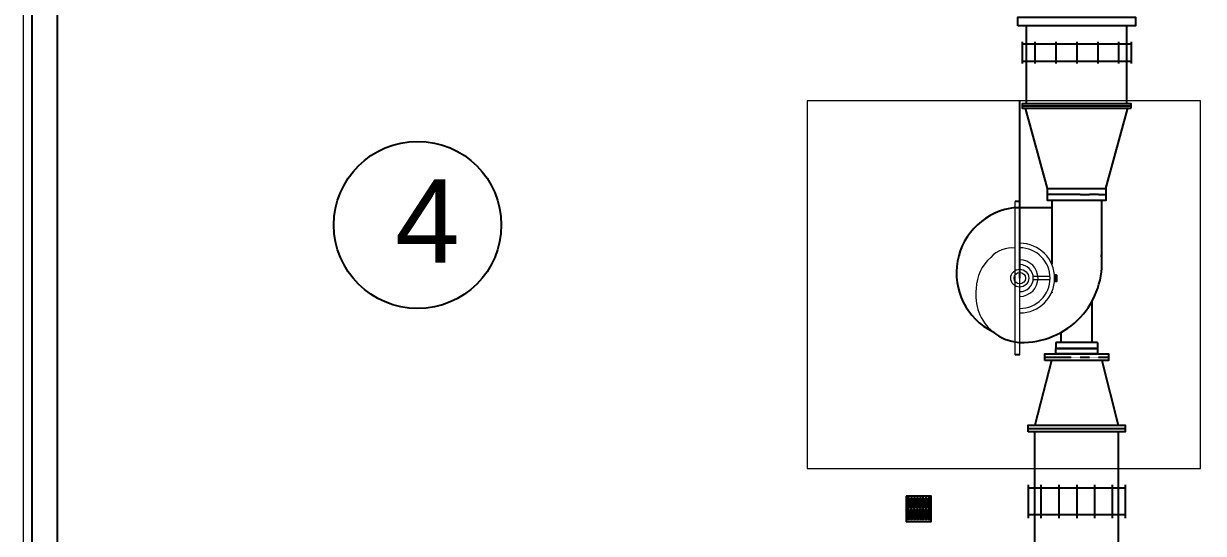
# Model space of a CAD drawing. Header units: inches. Extents: x 25480 to 951550, y -607927 to 1377809.
# Drawn here: x 488166 to 495212, y 354592 to 357641 of the extents above; entities that cross this region are included whole.
import ezdxf

# ---------------------------------------------------------------- set-up
doc = ezdxf.new("R2010")
doc.units = ezdxf.units.IN
doc.header["$MEASUREMENT"] = 0
doc.linetypes.add('CENTER', pattern=[2, 1.25, -0.25, 0.25, -0.25])
doc.layers.add('DIM', color=251, linetype='Continuous', lineweight=0)
for name, color, linetype in [('M-HVAC-EQPM-NEW', 5, 'Continuous'), ('M-X-BKGD', 8, 'Continuous'), ('PIPE FLOOR PLAN', 251, 'Continuous')]:
    doc.layers.add(name, color=color, linetype=linetype)
doc.styles.get("Standard").update_dxf_attribs({"font": 'arial.ttf'})

# ---------------------------------------------------------------- blocks, each defined once
blk = doc.blocks.new('123')
at = {"layer": 'DIM', "lineweight": 0}
for p, q in [((-772552.2, -1053976.2), (-774220.9, -1053976.2)), ((-772552.2, -1053976.2), (-774220.9, -1053976.2)), ((-772552.2, -1054126.2), (-774220.9, -1054126.2)), ((-772552.2, -1054126.2), (-774220.9, -1054126.2))]:
    blk.add_line(p, q, dxfattribs=at)
at = {"layer": 'DIM', "color": 8, "lineweight": 0}
for points in [[(-773660.9, -1060956.2), (-771460.9, -1060956.2), (-771460.9, -1058606.2), (-773660.9, -1058606.2)], [(-771460.9, -1060956.2), (-771460.9, -1058606.2), (-773660.9, -1058606.2), (-773660.9, -1060956.2)], [(-773660.9, -1060956.2), (-771460.9, -1060956.2), (-771460.9, -1058606.2), (-773660.9, -1058606.2)], [(-771460.9, -1060956.2), (-771460.9, -1058606.2), (-773660.9, -1058606.2), (-773660.9, -1060956.2)]]:
    blk.add_lwpolyline(points, close=True, dxfattribs=at)
at = {"layer": 'PIPE FLOOR PLAN', "color": 8}
for p, q in [((-768670.9, -1053976.2), (-774220.9, -1053976.2)), ((-768670.9, -1053976.2), (-774220.9, -1053976.2)), ((-750670.9, -1054126.2), (-774220.9, -1054126.2)), ((-750670.9, -1054126.2), (-774220.9, -1054126.2))]:
    blk.add_line(p, q, dxfattribs=at)

msp = doc.modelspace()

# ---------------------------------------------------------------- linework, layer by layer
at = {"layer": 'M-HVAC-EQPM-NEW'}
msp.add_circle((490519, 356436.6), 500, dxfattribs=at)
at = {"layer": 'M-HVAC-EQPM-NEW', "color": 8, "lineweight": 0}
for radius in [53.6, 34.1, 34.1, 34.1]:
    msp.add_circle((494115.5, 356118.6), radius, dxfattribs=at)
at = {"layer": 'M-X-BKGD', "color": 8, "linetype": 'Continuous', "ltscale": 10}
for p, q in [((494155.5, 357160.3), (494155.5, 357628.1)), ((494755.5, 357160.3), (494755.5, 357628.1)), ((494305.5, 355626.6), (494205.5, 355239.1)), ((494605.5, 355626.6), (494704.2, 355239.1)), ((494205.5, 354269.8), (494205.5, 355199.1)), ((494705.5, 354269.8), (494705.5, 355199.1))]:
    msp.add_line(p, q, dxfattribs=at)
at = {"layer": 'M-X-BKGD', "color": 8}
for p, q in [((494129.7, 357531.7), (494129.7, 357403.1)), ((494129.7, 357518.8), (494781.2, 357518.8)), ((494204.7, 357531.7), (494204.7, 357403.1)), ((494330.1, 357531.7), (494330.1, 357403.1)), ((494455.5, 357531.7), (494455.5, 357403.1)), ((494580.8, 357531.7), (494580.8, 357403.1)), ((494706.2, 357531.7), (494706.2, 357403.1)), ((494781.2, 357531.7), (494781.2, 357403.1)), ((494129.7, 357415.9), (494781.2, 357415.9)), ((494115.5, 356118.6), (494115.5, 357179.8)), ((494115.5, 356118.6), (494115.5, 357179.8)), ((494115.5, 356577.4), (494088.5, 356577.4)), ((494306.5, 356582.6), (494306.5, 356202.2)), ((494604.4, 356582.6), (494604.4, 356167.1)), ((494088.9, 356540.2), (494306.5, 356540.2)), ((494306.5, 356035.1), (494306.5, 356031.5)), ((494547.2, 355734.6), (494547.2, 355980.4)), ((494363.7, 355734.6), (494363.7, 355795.1)), ((494580.5, 355734.6), (494330.5, 355734.6)), ((494330.5, 355734.6), (494330.5, 355698.6)), ((494580.5, 355734.6), (494580.5, 355698.6)), ((494115.5, 355659.8), (494088.5, 355659.8)), ((494580.5, 355698.6), (494330.5, 355698.6)), ((494165.5, 354882.9), (494165.5, 354682.9)), ((494240.5, 354882.9), (494240.5, 354682.9)), ((494348, 354882.9), (494348, 354682.9)), ((494455.5, 354882.9), (494455.5, 354682.9)), ((494561.6, 354882.9), (494561.6, 354682.9)), ((494667.7, 354882.9), (494667.7, 354682.9)), ((494745.5, 354882.9), (494745.5, 354682.9)), ((494745.5, 354862.9), (494165.5, 354862.9)), ((494745.5, 354702.9), (494165.5, 354702.9))]:
    msp.add_line(p, q, dxfattribs=at)
at = {"layer": 'M-X-BKGD', "color": 8, "linetype": 'Continuous', "ltscale": 3.5}
msp.add_line((494781.2, 357147.5), (494129.7, 357147.5), dxfattribs=at)
at = {"layer": 'M-X-BKGD', "color": 8, "lineweight": 0}
for p, q in [((494088.5, 355659.8), (494088.5, 356577.4)), ((494115.5, 355659.8), (494115.5, 356577.4))]:
    msp.add_line(p, q, dxfattribs=at)
at = {"layer": 'M-X-BKGD', "color": 8, "linetype": 'CENTER'}
for p, q in [((494455.5, 356618.6), (494280.5, 356618.6)), ((494455.5, 356618.6), (494630.5, 356618.6)), ((494265.5, 355646.6), (494645.5, 355646.6)), ((494265.5, 355646.6), (494645.5, 355646.6))]:
    msp.add_line(p, q, dxfattribs=at)
at = {"layer": 'M-X-BKGD', "color": 8, "linetype": 'Continuous'}
msp.add_line((494165.5, 355219.1), (494745.5, 355219.1), dxfattribs=at)
at = {"layer": 'M-X-BKGD', "color": 8, "linetype": 'Continuous', "lineweight": 0, "ltscale": 10}
msp.add_lwpolyline([(506915.7, 354419.8), (488365.7, 354419.8), (488365.7, 377969.8), (506915.7, 377969.8)], close=True, dxfattribs=at)
msp.add_lwpolyline([(488165.7, 354419.8), (488165.7, 359969.8)], dxfattribs=at)
at = {"layer": 'M-X-BKGD', "color": 8, "linetype": 'Continuous', "ltscale": 100}
for points in [[(494104, 357628.1), (494104, 357679.5), (494806.9, 357679.5), (494806.9, 357628.1)], [(494165.5, 355199.1), (494165.5, 355239.1), (494745.5, 355239.1), (494745.5, 355199.1)]]:
    msp.add_lwpolyline(points, close=True, dxfattribs=at)
at = {"layer": 'M-X-BKGD', "color": 8, "linetype": 'Continuous', "ltscale": 3.5}
msp.add_lwpolyline([(494781.2, 357134.6), (494781.2, 357160.3), (494129.7, 357160.3), (494129.7, 357134.6)], close=True, dxfattribs=at)
at = {"layer": 'M-X-BKGD', "color": 8}
for points in [[(494280.5, 356654.6), (494150.7, 357134.6)], [(494150.7, 357134.6), (494760.3, 357134.6)], [(494630.5, 356654.6), (494760.3, 357134.6)]]:
    msp.add_lwpolyline(points, dxfattribs=at)
at = {"layer": 'M-X-BKGD', "color": 8, "linetype": 'Continuous', "ltscale": 100}
msp.add_lwpolyline([(494150.7, 357134.6), (494760.3, 357134.6)], dxfattribs=at)
at = {"layer": 'M-X-BKGD', "color": 8, "linetype": 'CENTER'}
msp.add_lwpolyline([(494630.5, 356654.6), (494630.5, 356618.6), (494280.5, 356618.6), (494280.5, 356654.6)], close=True, dxfattribs=at)
at = {"layer": 'M-X-BKGD', "color": 8, "ltscale": 100}
for points in [[(494280.5, 356654.6), (494630.5, 356654.6), (494630.5, 356582.6), (494280.5, 356582.6)], [(494265.5, 355626.6), (494265.5, 355666.6), (494645.5, 355666.6), (494645.5, 355626.6)], [(494265.5, 355626.6), (494265.5, 355666.6), (494645.5, 355666.6), (494645.5, 355626.6)]]:
    msp.add_lwpolyline(points, close=True, dxfattribs=at)
at = {"layer": 'M-X-BKGD', "color": 8}
for points in [[(494335.4, 356138.6), (494335.4, 356098.6), (494324, 356098.6), (494324, 356138.6)], [(494580.5, 355698.6), (494580.5, 355666.6), (494330.5, 355666.6), (494330.5, 355698.6)], [(493436.3, 354814), (493436.3, 354664), (493586.3, 354664), (493586.3, 354814)], [(493445, 354802.9), (493445, 354745), (493455, 354745), (493455, 354802.9)], [(493462.7, 354802.9), (493462.7, 354745), (493472.7, 354745), (493472.7, 354802.9)], [(493480.4, 354802.9), (493480.4, 354745), (493490.4, 354745), (493490.4, 354802.9)], [(493498, 354802.9), (493498, 354745), (493508, 354745), (493508, 354802.9)], [(493515.7, 354802.9), (493515.7, 354745), (493525.7, 354745), (493525.7, 354802.9)], [(493533.4, 354802.9), (493533.4, 354745), (493543.4, 354745), (493543.4, 354802.9)], [(493551.1, 354802.9), (493551.1, 354745), (493561.1, 354745), (493561.1, 354802.9)], [(493568.8, 354802.9), (493568.8, 354745), (493578.8, 354745), (493578.8, 354802.9)], [(493445, 354675.6), (493445, 354732.3), (493455, 354732.3), (493455, 354675.6)], [(493462.7, 354675.6), (493462.7, 354732.3), (493472.7, 354732.3), (493472.7, 354675.6)], [(493480.4, 354675.6), (493480.4, 354732.3), (493490.4, 354732.3), (493490.4, 354675.6)], [(493498, 354675.6), (493498, 354732.3), (493508, 354732.3), (493508, 354675.6)], [(493515.7, 354675.6), (493515.7, 354732.3), (493525.7, 354732.3), (493525.7, 354675.6)], [(493533.4, 354675.6), (493533.4, 354732.3), (493543.4, 354732.3), (493543.4, 354675.6)], [(493551.1, 354675.6), (493551.1, 354732.3), (493561.1, 354732.3), (493561.1, 354675.6)], [(493568.8, 354675.6), (493568.8, 354732.3), (493578.8, 354732.3), (493578.8, 354675.6)]]:
    msp.add_lwpolyline(points, close=True, dxfattribs=at)
at = {"layer": 'M-X-BKGD', "color": 8, "lineweight": 0}
for points in [[(494195.5, 356130.1), (494296.5, 356130.1)], [(494296.6, 356108.5), (494195.6, 356108.5)]]:
    msp.add_lwpolyline(points, dxfattribs=at)
at = {"layer": 'M-X-BKGD', "color": 8}
for centre, radius, start, end in [((494130, 356149.6), 392.8, 96.00551, 243.30445), ((494129.7, 356210.4), 476.7, 268.41511, 5.60324), ((494133.8, 356014.4), 281.2, 230.11404, 265.09671)]:
    msp.add_arc(centre, radius, start, end, dxfattribs=at)
at = {"layer": 'M-X-BKGD', "color": 8, "lineweight": 0}
for centre, radius, start, end in [((494067.8, 356132.3), 166.9, 82.87588, 138.64695), ((494115.5, 356118.6), 208.5, 270, 90), ((494115.5, 356118.6), 181.4, 270, 90), ((494109.1, 356051.7), 253.3, 131.12902, 178.79687), ((494115.5, 356118.6), 109.1, 270, 90), ((494115.5, 356118.6), 80.8, 270, 90), ((494133.8, 356014.4), 281.2, 171.27895, 230.11404)]:
    msp.add_arc(centre, radius, start, end, dxfattribs=at)

# ---------------------------------------------------------------- block references
at = {"layer": 'M-X-BKGD', "color": 8, "rotation": 90}
msp.add_blockref('123', (-565760.5, 1128640.7), dxfattribs=at)

# ---------------------------------------------------------------- texts
at = {"layer": 'M-HVAC-EQPM-NEW', "insert": (490383.2, 356710.3), "char_height": 500, "attachment_point": 1}
msp.add_mtext_dynamic_manual_height_columns('4', width=1130, gutter_width=1, heights=[0], dxfattribs=at)

doc.saveas('drawing.dxf')
